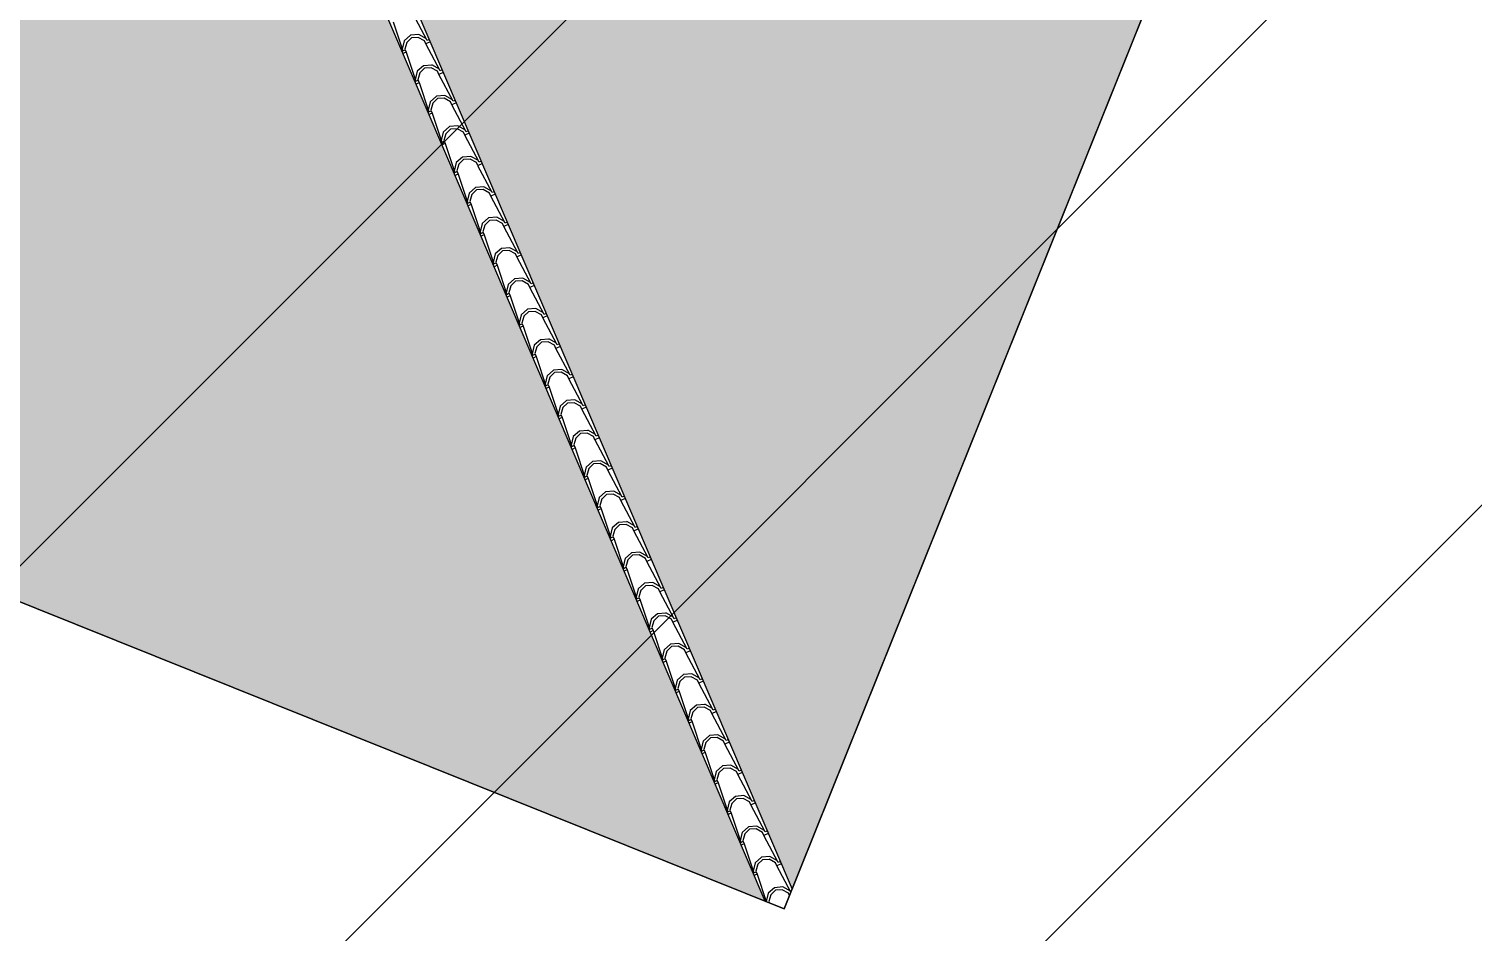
# Model space of a CAD drawing. Header units: millimetres. Extents: x 648844 to 649530, y 1246379 to 1246752.
# Drawn here: x 649134.36 to 649141.65, y 1246497.52 to 1246502.08 of the extents above; entities that cross this region are included whole.
import ezdxf

# ---------------------------------------------------------------- set-up
doc = ezdxf.new("R2010")
doc.units = ezdxf.units.MM
doc.header["$LTSCALE"] = 20
doc.header["$MEASUREMENT"] = 0
doc.layers.get('0').update_dxf_attribs({"linetype": 'CONTINUOUS'})
doc.layers.add('acera', color=8, linetype='CONTINUOUS')
doc.layers.add('TECHO', color=30, linetype='CONTINUOUS')

# ---------------------------------------------------------------- blocks, each defined once
blk = doc.blocks.new('TEJA45')
at = {"layer": 'TECHO'}
for p, q in [((-0.1916, 4.2385), (-0.0979, 4.35)), ((-0.1043, 4.3069), (-0.0984, 4.35)), ((-0.0852, 4.2692), (-0.1041, 4.307)), ((-0.0899, 4.3095), (-0.0852, 4.345)), ((-0.0756, 4.2788), (-0.0898, 4.3095)), ((-0.0857, 4.35), (-0.0828, 4.3472)), ((-0.0852, 4.3448), (-0.08, 4.35)), ((-0.3097, 4.1203), (-0.2105, 4.2385)), ((-0.2224, 4.1887), (-0.2165, 4.2324)), ((-0.2105, 4.2385), (-0.214, 4.242)), ((-0.2105, 4.2385), (-0.201, 4.229)), ((-0.201, 4.2479), (-0.2046, 4.2515)), ((-0.2034, 4.2267), (-0.1915, 4.2385)), ((-0.1915, 4.2385), (-0.201, 4.2479)), ((0, 4.2602), (-0.1159, 4.1629)), ((-0.0474, 4.2503), (-0.0852, 4.2692)), ((-0.0449, 4.2646), (-0.0756, 4.2788)), ((-0.0038, 4.2561), (-0.0475, 4.2502)), ((-0.0095, 4.2692), (-0.0449, 4.2645)), ((0, 4.2788), (-0.0096, 4.2692)), ((-0.2034, 4.151), (-0.2223, 4.1888)), ((-0.2081, 4.1914), (-0.2034, 4.2268)), ((-0.1938, 4.1606), (-0.2079, 4.1914)), ((-0.1631, 4.1464), (-0.1938, 4.1606)), ((-0.1159, 4.1629), (-0.1277, 4.151)), ((-0.0985, 4.1454), (-0.1159, 4.1629)), ((-0.4279, 4.0022), (-0.3287, 4.1203)), ((-0.3406, 4.0706), (-0.3347, 4.1143)), ((-0.3286, 4.1203), (-0.3322, 4.1239)), ((-0.3286, 4.1203), (-0.3192, 4.1109)), ((-0.3262, 4.0732), (-0.3215, 4.1087)), ((-0.3192, 4.1298), (-0.3227, 4.1333)), ((-0.3215, 4.1085), (-0.3097, 4.1203)), ((-0.3097, 4.1203), (-0.3192, 4.1298)), ((-0.1159, 4.144), (-0.2341, 4.0447)), ((-0.1656, 4.1321), (-0.2034, 4.151)), ((-0.1219, 4.1379), (-0.1656, 4.132)), ((-0.1276, 4.1511), (-0.1631, 4.1463)), ((-0.108, 4.136), (-0.1159, 4.144)), ((-0.4373, 4.0116), (-0.4409, 4.0152)), ((-0.4279, 4.0022), (-0.4373, 4.0116)), ((-0.2341, 4.0258), (-0.3522, 3.9265)), ((-0.3215, 4.0329), (-0.3404, 4.0707)), ((-0.3119, 4.0425), (-0.3261, 4.0732)), ((-0.2837, 4.014), (-0.3215, 4.0329)), ((-0.2812, 4.0283), (-0.3119, 4.0425)), ((-0.2401, 4.0198), (-0.2838, 4.0139)), ((-0.2458, 4.0329), (-0.2812, 4.0282)), ((-0.2341, 4.0447), (-0.2459, 4.0329)), ((-0.2167, 4.0273), (-0.2341, 4.0447)), ((-0.2261, 4.0178), (-0.2341, 4.0258)), ((-0.5461, 3.884), (-0.4468, 4.0022)), ((-0.4587, 3.9524), (-0.4528, 3.9961)), ((-0.4397, 3.9147), (-0.4586, 3.9525)), ((-0.4468, 4.0022), (-0.4503, 4.0057)), ((-0.4468, 4.0022), (-0.4373, 3.9927)), ((-0.4444, 3.9551), (-0.4397, 3.9905)), ((-0.4301, 3.9243), (-0.4443, 3.955)), ((-0.4397, 3.9903), (-0.4279, 4.0022)), ((-0.6642, 3.7659), (-0.565, 3.884)), ((-0.5769, 3.8342), (-0.571, 3.878)), ((-0.5649, 3.884), (-0.5685, 3.8876)), ((-0.5649, 3.884), (-0.5555, 3.8746)), ((-0.5626, 3.8369), (-0.5578, 3.8724)), ((-0.5555, 3.8935), (-0.559, 3.897)), ((-0.5578, 3.8722), (-0.546, 3.884)), ((-0.546, 3.884), (-0.5555, 3.8935)), ((-0.3522, 3.9076), (-0.4704, 3.8084)), ((-0.4019, 3.8958), (-0.4397, 3.9147)), ((-0.3994, 3.9101), (-0.4301, 3.9243)), ((-0.3582, 3.9016), (-0.402, 3.8957)), ((-0.364, 3.9147), (-0.3994, 3.91)), ((-0.3522, 3.9265), (-0.3641, 3.9147)), ((-0.3348, 3.9091), (-0.3522, 3.9265)), ((-0.3443, 3.8997), (-0.3522, 3.9076)), ((-0.5578, 3.7965), (-0.5767, 3.8344)), ((-0.5482, 3.8062), (-0.5624, 3.8369)), ((-0.52, 3.7777), (-0.5579, 3.7966)), ((-0.5175, 3.792), (-0.5483, 3.8062)), ((-0.4821, 3.7966), (-0.5176, 3.7919)), ((-0.4704, 3.8084), (-0.4822, 3.7966)), ((-0.453, 3.791), (-0.4704, 3.8084)), ((-0.7824, 3.6477), (-0.6831, 3.7659)), ((-0.6951, 3.7161), (-0.6891, 3.7598)), ((-0.6831, 3.7658), (-0.6867, 3.7694)), ((-0.6831, 3.7658), (-0.6736, 3.7564)), ((-0.6807, 3.7188), (-0.676, 3.7542)), ((-0.6664, 3.688), (-0.6806, 3.7187)), ((-0.6736, 3.7753), (-0.6772, 3.7789)), ((-0.676, 3.754), (-0.6642, 3.7658)), ((-0.6642, 3.7658), (-0.6736, 3.7753)), ((-0.4704, 3.7895), (-0.5885, 3.6902)), ((-0.4764, 3.7835), (-0.5201, 3.7776)), ((-0.4624, 3.7815), (-0.4704, 3.7895)), ((-0.9005, 3.5295), (-0.8013, 3.6477)), ((-0.8012, 3.6477), (-0.8048, 3.6513)), ((-0.8012, 3.6477), (-0.7918, 3.6382)), ((-0.7918, 3.6571), (-0.7954, 3.6607)), ((-0.7942, 3.6359), (-0.7823, 3.6477)), ((-0.7823, 3.6477), (-0.7918, 3.6571)), ((-0.5885, 3.6713), (-0.7067, 3.5721)), ((-0.676, 3.6784), (-0.6949, 3.7162)), ((-0.6382, 3.6595), (-0.676, 3.6784)), ((-0.6357, 3.6738), (-0.6664, 3.688)), ((-0.5945, 3.6653), (-0.6383, 3.6594)), ((-0.6003, 3.6784), (-0.6357, 3.6737)), ((-0.5886, 3.6902), (-0.6004, 3.6784)), ((-0.5711, 3.6728), (-0.5886, 3.6902)), ((-0.5806, 3.6633), (-0.5886, 3.6713)), ((-0.8132, 3.5979), (-0.8073, 3.6417)), ((-0.7942, 3.5602), (-0.8131, 3.598)), ((-0.7989, 3.6006), (-0.7941, 3.636)), ((-0.7845, 3.5699), (-0.7987, 3.6006)), ((-1.0187, 3.4114), (-0.9194, 3.5295)), ((-0.9314, 3.4798), (-0.9255, 3.5235)), ((-0.9194, 3.5295), (-0.923, 3.5331)), ((-0.9194, 3.5295), (-0.9099, 3.5201)), ((-0.917, 3.4824), (-0.9123, 3.5179)), ((-0.9099, 3.539), (-0.9135, 3.5426)), ((-0.9123, 3.5177), (-0.9005, 3.5295)), ((-0.9005, 3.5295), (-0.9099, 3.539)), ((-0.7067, 3.5532), (-0.8249, 3.4539)), ((-0.7564, 3.5414), (-0.7942, 3.5603)), ((-0.7538, 3.5557), (-0.7846, 3.5698)), ((-0.7127, 3.5471), (-0.7564, 3.5412)), ((-0.7184, 3.5603), (-0.7539, 3.5555)), ((-0.7067, 3.5721), (-0.7185, 3.5603)), ((-0.6893, 3.5546), (-0.7067, 3.5721)), ((-0.6987, 3.5452), (-0.7067, 3.5532)), ((-0.8249, 3.435), (-0.943, 3.3358)), ((-0.9123, 3.4421), (-0.9312, 3.4799)), ((-0.9027, 3.4517), (-0.9169, 3.4824)), ((-0.8745, 3.4232), (-0.9123, 3.4421)), ((-0.872, 3.4375), (-0.9027, 3.4517)), ((-0.8309, 3.429), (-0.8746, 3.4231)), ((-0.8366, 3.4421), (-0.872, 3.4374)), ((-0.8249, 3.4539), (-0.8367, 3.4421)), ((-0.8074, 3.4365), (-0.8249, 3.4539)), ((-0.8169, 3.427), (-0.8249, 3.435)), ((-1.1369, 3.2932), (-1.0376, 3.4114)), ((-1.0495, 3.3616), (-1.0436, 3.4053)), ((-1.0305, 3.3239), (-1.0494, 3.3617)), ((-1.0376, 3.4114), (-1.0411, 3.4149)), ((-1.0376, 3.4114), (-1.0281, 3.4019)), ((-1.0352, 3.3643), (-1.0305, 3.3997)), ((-1.0209, 3.3335), (-1.035, 3.3643)), ((-1.0281, 3.4208), (-1.0317, 3.4244)), ((-1.0305, 3.3996), (-1.0187, 3.4114)), ((-1.0187, 3.4114), (-1.0281, 3.4208)), ((-1.255, 3.1751), (-1.1558, 3.2932)), ((-1.1677, 3.2435), (-1.1618, 3.2872)), ((-1.1557, 3.2932), (-1.1593, 3.2968)), ((-1.1557, 3.2932), (-1.1463, 3.2838)), ((-1.1533, 3.2461), (-1.1486, 3.2816)), ((-1.1463, 3.3027), (-1.1498, 3.3062)), ((-1.1486, 3.2814), (-1.1368, 3.2932)), ((-1.1368, 3.2932), (-1.1463, 3.3027)), ((-0.943, 3.3168), (-1.0612, 3.2176)), ((-0.9927, 3.305), (-1.0305, 3.3239)), ((-0.9902, 3.3193), (-1.0209, 3.3335)), ((-0.949, 3.3108), (-0.9927, 3.3049)), ((-0.9547, 3.324), (-0.9902, 3.3192)), ((-0.943, 3.3358), (-0.9548, 3.3239)), ((-0.9256, 3.3183), (-0.943, 3.3358)), ((-0.9351, 3.3089), (-0.943, 3.3168)), ((-1.1486, 3.2058), (-1.1675, 3.2436)), ((-1.139, 3.2154), (-1.1532, 3.2461)), ((-1.1083, 3.2012), (-1.139, 3.2154)), ((-1.0612, 3.2176), (-1.073, 3.2058)), ((-1.0438, 3.2002), (-1.0612, 3.2176)), ((-1.3732, 3.0569), (-1.2739, 3.1751)), ((-1.2858, 3.1253), (-1.2799, 3.169)), ((-1.2739, 3.1751), (-1.2774, 3.1786)), ((-1.2739, 3.1751), (-1.2644, 3.1656)), ((-1.2715, 3.128), (-1.2668, 3.1634)), ((-1.2644, 3.1845), (-1.268, 3.1881)), ((-1.2668, 3.1632), (-1.255, 3.1751)), ((-1.255, 3.1751), (-1.2644, 3.1845)), ((-1.0612, 3.1987), (-1.1793, 3.0994)), ((-1.1108, 3.1869), (-1.1486, 3.2058)), ((-1.0672, 3.1927), (-1.1109, 3.1868)), ((-1.0729, 3.2058), (-1.1083, 3.2011)), ((-1.0532, 3.1907), (-1.0612, 3.1987)), ((-1.3826, 3.0664), (-1.3861, 3.0699)), ((-1.3731, 3.0569), (-1.3826, 3.0664)), ((-1.1793, 3.0805), (-1.2975, 2.9813)), ((-1.2668, 3.0876), (-1.2857, 3.1254)), ((-1.2572, 3.0972), (-1.2713, 3.128)), ((-1.229, 3.0687), (-1.2668, 3.0876)), ((-1.2265, 3.083), (-1.2572, 3.0972)), ((-1.1853, 3.0745), (-1.2291, 3.0686)), ((-1.191, 3.0876), (-1.2265, 3.0829)), ((-1.1793, 3.0994), (-1.1912, 3.0876)), ((-1.1619, 3.082), (-1.1793, 3.0994)), ((-1.1714, 3.0726), (-1.1793, 3.0805)), ((-1.4913, 2.9388), (-1.3921, 3.0569)), ((-1.404, 3.0071), (-1.3981, 3.0509)), ((-1.3849, 2.9694), (-1.4038, 3.0072)), ((-1.392, 3.0569), (-1.3956, 3.0605)), ((-1.392, 3.0569), (-1.3826, 3.0474)), ((-1.3897, 3.0098), (-1.3849, 3.0453)), ((-1.3753, 2.9791), (-1.3895, 3.0098)), ((-1.3849, 3.0451), (-1.3731, 3.0569)), ((-1.6095, 2.8206), (-1.5102, 2.9388)), ((-1.5222, 2.889), (-1.5163, 2.9327)), ((-1.5102, 2.9387), (-1.5138, 2.9423)), ((-1.5102, 2.9387), (-1.5007, 2.9293)), ((-1.5078, 2.8917), (-1.5031, 2.9271)), ((-1.5007, 2.9482), (-1.5043, 2.9518)), ((-1.5031, 2.9269), (-1.4913, 2.9387)), ((-1.4913, 2.9387), (-1.5007, 2.9482)), ((-1.2975, 2.9624), (-1.4157, 2.8631)), ((-1.3472, 2.9506), (-1.385, 2.9695)), ((-1.3446, 2.9649), (-1.3754, 2.9791)), ((-1.3035, 2.9564), (-1.3472, 2.9504)), ((-1.3092, 2.9695), (-1.3447, 2.9648)), ((-1.2975, 2.9813), (-1.3093, 2.9695)), ((-1.2801, 2.9639), (-1.2975, 2.9813)), ((-1.2895, 2.9544), (-1.2975, 2.9624)), ((-1.4157, 2.8442), (-1.5338, 2.745)), ((-1.5031, 2.8513), (-1.522, 2.8891)), ((-1.4935, 2.8609), (-1.5077, 2.8916)), ((-1.4653, 2.8324), (-1.5031, 2.8513)), ((-1.4628, 2.8467), (-1.4935, 2.8609)), ((-1.4274, 2.8513), (-1.4628, 2.8466)), ((-1.4157, 2.8631), (-1.4275, 2.8513)), ((-1.3982, 2.8457), (-1.4157, 2.8631)), ((-1.4077, 2.8362), (-1.4157, 2.8442)), ((-1.7276, 2.7024), (-1.6284, 2.8206)), ((-1.6403, 2.7708), (-1.6344, 2.8145)), ((-1.6213, 2.7331), (-1.6402, 2.7709)), ((-1.6283, 2.8206), (-1.6319, 2.8242)), ((-1.6283, 2.8206), (-1.6189, 2.8111)), ((-1.626, 2.7735), (-1.6212, 2.8089)), ((-1.6116, 2.7428), (-1.6258, 2.7735)), ((-1.6189, 2.83), (-1.6225, 2.8336)), ((-1.6213, 2.8088), (-1.6094, 2.8206)), ((-1.6094, 2.8206), (-1.6189, 2.83)), ((-1.4217, 2.8382), (-1.4654, 2.8323)), ((-1.8458, 2.5843), (-1.7465, 2.7024)), ((-1.7465, 2.7024), (-1.7501, 2.706)), ((-1.7465, 2.7024), (-1.737, 2.693)), ((-1.737, 2.7119), (-1.7406, 2.7154)), ((-1.7394, 2.6906), (-1.7276, 2.7024)), ((-1.7276, 2.7024), (-1.737, 2.7119)), ((-1.5338, 2.7261), (-1.652, 2.6268)), ((-1.5835, 2.7142), (-1.6213, 2.7332)), ((-1.5809, 2.7286), (-1.6117, 2.7427)), ((-1.5398, 2.72), (-1.5835, 2.7141)), ((-1.5455, 2.7332), (-1.581, 2.7284)), ((-1.5338, 2.745), (-1.5456, 2.7332)), ((-1.5164, 2.7275), (-1.5338, 2.745)), ((-1.5258, 2.7181), (-1.5338, 2.7261)), ((-1.7585, 2.6527), (-1.7526, 2.6964)), ((-1.7394, 2.615), (-1.7583, 2.6528)), ((-1.7441, 2.6553), (-1.7394, 2.6908)), ((-1.7298, 2.6246), (-1.744, 2.6553)), ((-1.652, 2.6268), (-1.6638, 2.615)), ((-1.6346, 2.6094), (-1.652, 2.6268)), ((-1.964, 2.4661), (-1.8647, 2.5843)), ((-1.8766, 2.5345), (-1.8707, 2.5782)), ((-1.8647, 2.5843), (-1.8682, 2.5878)), ((-1.8647, 2.5843), (-1.8552, 2.5748)), ((-1.8623, 2.5372), (-1.8576, 2.5726)), ((-1.8552, 2.5937), (-1.8588, 2.5973)), ((-1.8576, 2.5725), (-1.8458, 2.5843)), ((-1.8458, 2.5843), (-1.8552, 2.5937)), ((-1.652, 2.6079), (-1.7701, 2.5086)), ((-1.7016, 2.5961), (-1.7394, 2.615)), ((-1.6991, 2.6104), (-1.7298, 2.6246)), ((-1.658, 2.6019), (-1.7017, 2.596)), ((-1.6637, 2.615), (-1.6991, 2.6103)), ((-1.644, 2.5999), (-1.652, 2.6079)), ((-1.9734, 2.4756), (-1.9769, 2.4791)), ((-1.7701, 2.4897), (-1.8883, 2.3905)), ((-1.8576, 2.4968), (-1.8765, 2.5346)), ((-1.8479, 2.5064), (-1.8621, 2.5372)), ((-1.8198, 2.4779), (-1.8576, 2.4968)), ((-1.8173, 2.4923), (-1.848, 2.5064)), ((-1.7761, 2.4837), (-1.8199, 2.4778)), ((-1.7818, 2.4969), (-1.8173, 2.4921)), ((-1.7701, 2.5087), (-1.7819, 2.4968)), ((-1.7527, 2.4912), (-1.7701, 2.5087)), ((-1.7622, 2.4818), (-1.7701, 2.4897)), ((-2.0821, 2.348), (-1.9829, 2.4661)), ((-1.9948, 2.4163), (-1.9889, 2.4601)), ((-1.9757, 2.3786), (-1.9946, 2.4165)), ((-1.9828, 2.4661), (-1.9864, 2.4697)), ((-1.9828, 2.4661), (-1.9734, 2.4567)), ((-1.9804, 2.419), (-1.9757, 2.4545)), ((-1.9661, 2.3883), (-1.9803, 2.419)), ((-1.9757, 2.4543), (-1.9639, 2.4661)), ((-1.9639, 2.4661), (-1.9734, 2.4756)), ((-2.2003, 2.2298), (-2.101, 2.348)), ((-2.113, 2.2982), (-2.1071, 2.3419)), ((-2.101, 2.348), (-2.1045, 2.3515)), ((-2.101, 2.348), (-2.0915, 2.3385)), ((-2.0986, 2.3009), (-2.0939, 2.3363)), ((-2.0915, 2.3574), (-2.0951, 2.361)), ((-2.0939, 2.3361), (-2.0821, 2.348)), ((-2.0821, 2.348), (-2.0915, 2.3574)), ((-1.8883, 2.3716), (-2.0064, 2.2723)), ((-1.9379, 2.3598), (-1.9758, 2.3787)), ((-1.9354, 2.3741), (-1.9661, 2.3883)), ((-1.8943, 2.3656), (-1.938, 2.3597)), ((-1.9, 2.3787), (-1.9354, 2.374)), ((-1.8883, 2.3905), (-1.9001, 2.3787)), ((-1.8709, 2.3731), (-1.8883, 2.3905)), ((-1.8803, 2.3636), (-1.8883, 2.3716)), ((-2.0939, 2.2605), (-2.1128, 2.2983)), ((-2.0843, 2.2701), (-2.0984, 2.3009)), ((-2.0561, 2.2416), (-2.0939, 2.2605)), ((-2.0536, 2.2559), (-2.0843, 2.2701)), ((-2.0181, 2.2605), (-2.0536, 2.2558)), ((-2.0064, 2.2723), (-2.0183, 2.2605)), ((-1.989, 2.2549), (-2.0064, 2.2723)), ((-2.3184, 2.1117), (-2.2192, 2.2298)), ((-2.2311, 2.18), (-2.2252, 2.2238)), ((-2.2191, 2.2298), (-2.2227, 2.2334)), ((-2.2191, 2.2298), (-2.2097, 2.2203)), ((-2.2168, 2.1827), (-2.212, 2.2182)), ((-2.2097, 2.2393), (-2.2132, 2.2428)), ((-2.212, 2.218), (-2.2002, 2.2298)), ((-2.2002, 2.2298), (-2.2097, 2.2393)), ((-2.0064, 2.2534), (-2.1246, 2.1542)), ((-2.0124, 2.2474), (-2.0562, 2.2415)), ((-1.9985, 2.2455), (-2.0064, 2.2534)), ((-2.3373, 2.1116), (-2.3409, 2.1152)), ((-2.3278, 2.1211), (-2.3314, 2.1247)), ((-2.3184, 2.1116), (-2.3278, 2.1211)), ((-2.1246, 2.1353), (-2.2428, 2.036)), ((-2.212, 2.1423), (-2.2309, 2.1801)), ((-2.2024, 2.152), (-2.2166, 2.1827)), ((-2.1743, 2.1235), (-2.2121, 2.1424)), ((-2.1717, 2.1378), (-2.2024, 2.152)), ((-2.1306, 2.1292), (-2.1743, 2.1233)), ((-2.1363, 2.1424), (-2.1717, 2.1377)), ((-2.1246, 2.1542), (-2.1364, 2.1424)), ((-2.1072, 2.1368), (-2.1246, 2.1542)), ((-2.1166, 2.1273), (-2.1246, 2.1353)), ((-2.4366, 1.9935), (-2.3373, 2.1117)), ((-2.3493, 2.0619), (-2.3434, 2.1056)), ((-2.3302, 2.0242), (-2.3491, 2.062)), ((-2.3373, 2.1116), (-2.3278, 2.1022)), ((-2.3349, 2.0646), (-2.3302, 2.1)), ((-2.3206, 2.0338), (-2.3348, 2.0645)), ((-2.3302, 2.0998), (-2.3184, 2.1116)), ((-2.5547, 1.8753), (-2.4555, 1.9935)), ((-2.4674, 1.9437), (-2.4615, 1.9874)), ((-2.4554, 1.9935), (-2.459, 1.9971)), ((-2.4554, 1.9935), (-2.446, 1.984)), ((-2.4531, 1.9464), (-2.4483, 1.9819)), ((-2.446, 2.0029), (-2.4496, 2.0065)), ((-2.4484, 1.9817), (-2.4365, 1.9935)), ((-2.4365, 1.9935), (-2.446, 2.0029)), ((-2.2428, 2.0171), (-2.3609, 1.9179)), ((-2.2924, 2.0053), (-2.3302, 2.0242)), ((-2.2899, 2.0196), (-2.3206, 2.0338)), ((-2.2488, 2.0111), (-2.2925, 2.0052)), ((-2.2545, 2.0242), (-2.2899, 2.0195)), ((-2.2428, 2.036), (-2.2546, 2.0242)), ((-2.2253, 2.0186), (-2.2428, 2.036)), ((-2.2348, 2.0091), (-2.2428, 2.0171)), ((-2.3609, 1.899), (-2.4791, 1.7997)), ((-2.4484, 1.906), (-2.4673, 1.9438)), ((-2.4387, 1.9157), (-2.4529, 1.9464)), ((-2.4106, 1.8871), (-2.4484, 1.9061)), ((-2.408, 1.9015), (-2.4388, 1.9157)), ((-2.3726, 1.9061), (-2.4081, 1.9013)), ((-2.3609, 1.9179), (-2.3727, 1.906)), ((-2.3435, 1.9004), (-2.3609, 1.9179)), ((-2.3529, 1.891), (-2.3609, 1.899)), ((-2.6729, 1.7572), (-2.5737, 1.8753)), ((-2.5856, 1.8256), (-2.5797, 1.8693)), ((-2.5665, 1.7879), (-2.5854, 1.8257)), ((-2.5736, 1.8753), (-2.5772, 1.8789)), ((-2.5736, 1.8753), (-2.5642, 1.8659)), ((-2.5712, 1.8282), (-2.5665, 1.8637)), ((-2.5569, 1.7975), (-2.5711, 1.8282)), ((-2.5642, 1.8848), (-2.5677, 1.8883)), ((-2.5665, 1.8635), (-2.5547, 1.8753)), ((-2.5547, 1.8753), (-2.5642, 1.8848)), ((-2.3669, 1.8929), (-2.4106, 1.887)), ((-2.7911, 1.639), (-2.6918, 1.7572)), ((-2.7038, 1.7074), (-2.6978, 1.7511)), ((-2.6918, 1.7572), (-2.6953, 1.7607)), ((-2.6918, 1.7572), (-2.6823, 1.7477)), ((-2.6823, 1.7666), (-2.6859, 1.7702)), ((-2.6847, 1.7454), (-2.6729, 1.7572)), ((-2.6729, 1.7572), (-2.6823, 1.7666)), ((-2.4791, 1.7808), (-2.5972, 1.6815)), ((-2.5287, 1.769), (-2.5665, 1.7879)), ((-2.5262, 1.7833), (-2.5569, 1.7975)), ((-2.4851, 1.7748), (-2.5288, 1.7689)), ((-2.4908, 1.7879), (-2.5262, 1.7832)), ((-2.4791, 1.7997), (-2.4909, 1.7879)), ((-2.4617, 1.7823), (-2.4791, 1.7997)), ((-2.4711, 1.7728), (-2.4791, 1.7808)), ((-2.6847, 1.6697), (-2.7036, 1.7075)), ((-2.6894, 1.7101), (-2.6847, 1.7455)), ((-2.675, 1.6794), (-2.6892, 1.7101)), ((-2.6444, 1.6652), (-2.6751, 1.6793)), ((-2.5972, 1.6815), (-2.6091, 1.6697)), ((-2.5798, 1.6641), (-2.5972, 1.6815)), ((-2.9092, 1.5209), (-2.81, 1.639)), ((-2.8219, 1.5892), (-2.816, 1.633)), ((-2.8099, 1.639), (-2.8135, 1.6426)), ((-2.8099, 1.639), (-2.8005, 1.6296)), ((-2.8075, 1.5919), (-2.8028, 1.6274)), ((-2.8005, 1.6485), (-2.804, 1.652)), ((-2.8028, 1.6272), (-2.791, 1.639)), ((-2.791, 1.639), (-2.8005, 1.6485)), ((-2.5972, 1.6626), (-2.7154, 1.5634)), ((-2.6469, 1.6508), (-2.6847, 1.6697)), ((-2.6032, 1.6566), (-2.647, 1.6507)), ((-2.6089, 1.6697), (-2.6444, 1.665)), ((-2.5893, 1.6547), (-2.5972, 1.6626)), ((-2.9186, 1.5303), (-2.9222, 1.5339)), ((-2.7154, 1.5445), (-2.8335, 1.4452)), ((-2.8028, 1.5515), (-2.8217, 1.5894)), ((-2.7932, 1.5612), (-2.8074, 1.5919)), ((-2.765, 1.5327), (-2.8029, 1.5516)), ((-2.7625, 1.547), (-2.7932, 1.5612)), ((-2.7214, 1.5385), (-2.7651, 1.5325)), ((-2.7271, 1.5516), (-2.7625, 1.5469)), ((-2.7154, 1.5634), (-2.7272, 1.5516)), ((-2.698, 1.546), (-2.7154, 1.5634)), ((-2.7074, 1.5365), (-2.7154, 1.5445)), ((-3.0274, 1.4027), (-2.9281, 1.5209)), ((-2.9401, 1.4711), (-2.9342, 1.5148)), ((-2.921, 1.4334), (-2.9399, 1.4712)), ((-2.9281, 1.5209), (-2.9316, 1.5244)), ((-2.9281, 1.5209), (-2.9186, 1.5114)), ((-2.9257, 1.4738), (-2.921, 1.5092)), ((-2.9114, 1.443), (-2.9255, 1.4738)), ((-2.921, 1.509), (-2.9092, 1.5209)), ((-2.9092, 1.5209), (-2.9186, 1.5303)), ((-3.1455, 1.2845), (-3.0463, 1.4027)), ((-3.0582, 1.3529), (-3.0523, 1.3966)), ((-3.0462, 1.4027), (-3.0498, 1.4063)), ((-3.0462, 1.4027), (-3.0368, 1.3932)), ((-3.0439, 1.3556), (-3.0391, 1.3911)), ((-3.0368, 1.4121), (-3.0403, 1.4157)), ((-3.0391, 1.3909), (-3.0273, 1.4027)), ((-3.0273, 1.4027), (-3.0368, 1.4121)), ((-2.8335, 1.4263), (-2.9517, 1.3271)), ((-2.8832, 1.4145), (-2.921, 1.4334)), ((-2.8807, 1.4288), (-2.9114, 1.443)), ((-2.8396, 1.4203), (-2.8833, 1.4144)), ((-2.8452, 1.4334), (-2.8807, 1.4287)), ((-2.8336, 1.4452), (-2.8454, 1.4334)), ((-2.8161, 1.4278), (-2.8336, 1.4452)), ((-2.8256, 1.4184), (-2.8336, 1.4263)), ((-3.0391, 1.3152), (-3.0581, 1.353)), ((-3.0295, 1.3249), (-3.0437, 1.3556)), ((-3.0014, 1.2964), (-3.0392, 1.3153)), ((-2.9988, 1.3107), (-3.0295, 1.3249)), ((-2.9634, 1.3153), (-2.9988, 1.3105)), ((-2.9517, 1.3271), (-2.9635, 1.3153)), ((-2.9343, 1.3097), (-2.9517, 1.3271)), ((-3.2637, 1.1664), (-3.1644, 1.2845)), ((-3.1764, 1.2348), (-3.1705, 1.2785)), ((-3.1644, 1.2845), (-3.168, 1.2881)), ((-3.1644, 1.2845), (-3.1549, 1.2751)), ((-3.162, 1.2375), (-3.1573, 1.2729)), ((-3.1549, 1.294), (-3.1585, 1.2976)), ((-3.1573, 1.2727), (-3.1455, 1.2845)), ((-3.1455, 1.2845), (-3.1549, 1.294)), ((-2.9517, 1.3082), (-3.0699, 1.2089)), ((-2.9577, 1.3021), (-3.0014, 1.2962)), ((-2.9437, 1.3002), (-2.9517, 1.3082)), ((-3.2826, 1.1664), (-3.2861, 1.1699)), ((-3.2731, 1.1758), (-3.2767, 1.1794)), ((-3.2636, 1.1664), (-3.2731, 1.1758)), ((-3.0699, 1.19), (-3.188, 1.0908)), ((-3.1573, 1.1971), (-3.1762, 1.2349)), ((-3.1477, 1.2067), (-3.1618, 1.2374)), ((-3.1195, 1.1782), (-3.1573, 1.1971)), ((-3.117, 1.1925), (-3.1477, 1.2067)), ((-3.0759, 1.184), (-3.1196, 1.1781)), ((-3.0816, 1.1971), (-3.117, 1.1924)), ((-3.0699, 1.2089), (-3.0817, 1.1971)), ((-3.0524, 1.1915), (-3.0699, 1.2089)), ((-3.0619, 1.182), (-3.0699, 1.19)), ((-3.3818, 1.0482), (-3.2826, 1.1664)), ((-3.2945, 1.1166), (-3.2886, 1.1603)), ((-3.2755, 1.0789), (-3.2944, 1.1167)), ((-3.2826, 1.1664), (-3.2731, 1.1569)), ((-3.2802, 1.1193), (-3.2754, 1.1548)), ((-3.2658, 1.0886), (-3.28, 1.1193)), ((-3.2755, 1.1546), (-3.2636, 1.1664)), ((-3.5, 0.9301), (-3.4008, 1.0482)), ((-3.4127, 0.9984), (-3.4068, 1.0422)), ((-3.4007, 1.0482), (-3.4043, 1.0518)), ((-3.4007, 1.0482), (-3.3913, 1.0388)), ((-3.3983, 1.0012), (-3.3936, 1.0366)), ((-3.3913, 1.0577), (-3.3948, 1.0612)), ((-3.3936, 1.0364), (-3.3818, 1.0482)), ((-3.3818, 1.0482), (-3.3913, 1.0577)), ((-3.188, 1.0718), (-3.3062, 0.9726)), ((-3.2377, 1.06), (-3.2755, 1.0789)), ((-3.2351, 1.0744), (-3.2659, 1.0886)), ((-3.194, 1.0658), (-3.2378, 1.0599)), ((-3.1997, 1.079), (-3.2352, 1.0742)), ((-3.188, 1.0908), (-3.1998, 1.0789)), ((-3.1706, 1.0733), (-3.188, 1.0908)), ((-3.1801, 1.0639), (-3.188, 1.0719)), ((-3.3062, 0.9537), (-3.4243, 0.8544)), ((-3.3936, 0.9608), (-3.4125, 0.9986)), ((-3.384, 0.9704), (-3.3982, 1.0011)), ((-3.3558, 0.9419), (-3.3936, 0.9608)), ((-3.3533, 0.9562), (-3.384, 0.9704)), ((-3.3179, 0.9608), (-3.3533, 0.9561)), ((-3.3062, 0.9726), (-3.318, 0.9608)), ((-3.2888, 0.9552), (-3.3062, 0.9726)), ((-3.2982, 0.9457), (-3.3062, 0.9537)), ((-3.3122, 0.9477), (-3.3559, 0.9418))]:
    blk.add_line(p, q, dxfattribs=at)

msp = doc.modelspace()

# ---------------------------------------------------------------- hatches: boundary and pattern name
h = msp.add_hatch()
h.set_pattern_fill('ANSI31', color=2, scale=20, style=0)
h.set_pattern_definition([(45, (-526.4316, -3378.368), (-1.767766953, 1.767766953), [])])
edge = h.paths.add_edge_path()
edge.add_line((649057.852, 1246574.7319), (649143.484, 1246525.3958))
edge.add_line((649021.465, 1246521.5209), (649057.852, 1246574.7319))
edge.add_line((649021.465, 1246521.5209), (649126.013, 1246470.8281))
edge.add_line((649143.484, 1246525.3958), (649148.0277, 1246486.9042))
h.paths.add_polyline_path([(649085.833, 1246502.1033), (649115.3071, 1246502.1033), (649115.3071, 1246507.5291), (649085.833, 1246507.5291)], flags=24)
at = {"layer": 'acera'}
h = msp.add_hatch(dxfattribs=at)
h.set_pattern_fill('PETRA11', color=254, scale=7, style=0, pattern_type=2)
h.set_pattern_definition([(0, (2687.656, -252.1344), (7, 7), [2.1, -2.45, 0.35, -2.1]), (0, (2690.456, -250.7344), (7, 7), [0.35, -1.75, 1.4, -3.5]), (0, (2691.506, -250.3844), (7, 7), [0.35, -6.65]), (0, (2688.356, -250.0344), (7, 7), [1.4, -5.6]), (0, (2687.656, -249.3344), (7, 7), [0.7, -6.3]), (0, (2692.556, -248.6344), (7, 7), [0.7, -0.35, 0.35, -5.6]), (0, (2689.756, -248.2844), (7, 7), [1.05, -5.95]), (0, (2688.006, -247.5844), (7, 7), [0.7, -6.3]), (0, (2690.806, -246.8844), (7, 7), [0.35, -2.1, 1.05, -3.5]), (0, (2689.406, -246.5344), (7, 7), [0.7, -6.3]), (0, (2691.856, -246.1844), (7, 7), [0.7, -6.3]), (0, (2690.456, -245.8344), (7, 7), [0.7, -6.3]), (0, (2693.256, -245.4844), (7, 7), [0.7, -6.3]), (90, (2687.306, -252.1344), (-7, 7), [1.4, -0.35, 0.7, -2.8, 1.4, -0.35]), (90, (2687.656, -247.5844), (-7, 7), [0.35, -6.65]), (90, (2688.706, -249.6844), (-7, 7), [0.7, -1.4, 0.35, -4.55]), (90, (2689.056, -248.6344), (-7, 7), [0.7, -1.4, 1.05, -3.85]), (90, (2690.106, -250.3844), (-7, 7), [0.35, -3.5, 0.7, -0.35, 0.7, -1.4]), (90, (2690.456, -251.0844), (-7, 7), [0.35, -6.65]), (90, (2691.156, -248.9844), (-7, 7), [0.35, -0.35, 1.05, -5.25]), (90, (2691.506, -250.0344), (-7, 7), [0.7, -2.8, 0.35, -0.35, 0.35, -2.45]), (90, (2692.206, -251.7844), (-7, 7), [1.05, -5.95]), (90, (2692.906, -246.5344), (-7, 7), [0.35, -0.35, 0.35, -5.95]), (90, (2693.256, -248.2844), (-7, 7), [1.05, -5.95]), (90, (2694.131, -248.8094), (-7, 7), [0.35, -6.65]), (45, (2689.756, -252.1344), (8e-16, 7), [0.49497, -9.404524937]), (45, (2689.056, -245.4844), (8e-16, 7), [0.49497, -1.48491, 1.48491, -6.434704937]), (45, (2689.756, -246.5344), (8e-16, 7), [0.98994, -2.4748738, 0.49497, -5.939711137]), (45, (2691.156, -246.8844), (8e-16, 7), [0.98994, -3.464825, 0.49497, -4.949759937]), (45, (2688.356, -250.0344), (8e-16, 7), [0.49497, -9.404524937]), (45, (2690.106, -250.0344), (8e-16, 7), [1.484924, -8.414570937]), (45, (2691.506, -249.3344), (8e-16, 7), [0.49497, -2.969848, 0.49497, -5.939706937]), (45, (2692.556, -248.6344), (8e-16, 7), [0.98994, -8.909554937]), (45, (2693.956, -248.6344), (8e-16, 7), [0.98994, -8.909554937]), (45, (2693.956, -250.7344), (8e-16, 7), [0.49497, -9.404524937]), (45, (2693.256, -247.2344), (8e-16, 7), [0.49497, -9.404524937]), (45, (2692.556, -246.1844), (8e-16, 7), [0.49497, -9.404524937]), (45, (2693.956, -245.4844), (8e-16, 7), [0.49497, -9.404524937]), (45, (2687.306, -245.4844), (8e-16, 7), [0.49497, -9.404524937]), (45, (2690.806, -248.2844), (8e-16, 7), [0.49497, -9.404524937]), (45, (2691.506, -245.4844), (8e-16, 7), [0.49497, -3.464825, 0.49497, -5.444729937]), (45, (2688.356, -249.3344), (8e-16, 7), [0.98994, -8.909554937]), (45, (2688.356, -247.5844), (8e-16, 7), [1.48491, -8.414584937]), (135, (2687.656, -249.3344), (-7, 8e-16), [0.74249, -9.157004937]), (135, (2691.506, -249.6844), (-7, 8e-16), [0.49497, -9.404524937]), (135, (2693.606, -248.6344), (-7, 8e-16), [0.49497, -9.404524937]), (135, (2691.156, -247.2344), (-7, 8e-16), [0.49497, -9.404524937]), (135, (2691.506, -246.1844), (-7, 8e-16), [0.49497, -9.404524937]), (135, (2690.456, -245.8344), (-7, 8e-16), [0.49497, -9.404524937]), (135, (2691.856, -246.1844), (-7, 8e-16), [0.49497, -9.404524937]), (135, (2687.656, -250.3844), (-7, 8e-16), [0.49497, -9.404524937]), (135, (2689.056, -247.9344), (-7, 8e-16), [0.49497, -9.404524937]), (135, (2689.056, -250.0344), (-7, 8e-16), [0.98994, -8.909554937]), (135, (2690.456, -250.7344), (-7, 8e-16), [0.98994, -8.909554937]), (135, (2693.256, -246.8844), (-7, 8e-16), [0.98994, -8.909554937]), (135, (2691.156, -248.6344), (-7, 8e-16), [0.49497, -9.404524937]), (135, (2692.206, -250.7344), (-7, 8e-16), [0.98994, -5.939696, 0.49497, -2.474888937]), (135, (2688.006, -247.5844), (-7, 8e-16), [0.98994, -1.9798989, 0.98994, -5.939716037]), (135, (2687.306, -251.4344), (-7, 8e-16), [0.9898, -2.4752, 0.9898, -2.4752, 0.4949, -2.474594937]), (26.56505118, (2689.7562, -250.0344), (7, 4e-10), [1.5652, -0.7826, 0.7826, -12.522075839]), (26.56505118, (2690.8062, -245.8344), (7, 4e-10), [1.5652, -14.08727584]), (26.56505118, (2690.8062, -250.7344), (7, 4e-10), [0.7826, -14.86987584]), (26.56505118, (2687.6562, -250.3844), (7, 4e-10), [0.7826, -14.86987584]), (26.56505118, (2689.0562, -248.6344), (7, 4e-10), [0.7826, -14.86987584]), (26.56505118, (2687.6562, -247.9344), (7, 4e-10), [0.7826, -14.86987584]), (63.43494882, (2688.7062, -247.2344), (4e-10, 7), [0.7826, -14.86987584]), (63.43494882, (2691.1562, -247.2344), (4e-10, 7), [0.7826, -14.86987584]), (63.43494882, (2691.8562, -252.1344), (4e-10, 7), [0.7826, -14.86987584]), (63.43494882, (2687.3062, -248.2844), (4e-10, 7), [0.7826, -14.86987584]), (63.43494882, (2690.1062, -251.7844), (4e-10, 7), [0.7826, -5.4782, 0.7826, -8.609075839]), (116.56505118, (2689.0562, -245.8344), (-4e-10, 7), [0.7826, -14.86987584]), (116.56505118, (2693.2562, -247.2344), (-4e-10, 7), [0.7826, -14.86987584]), (116.56505118, (2690.1062, -245.8344), (-4e-10, 7), [0.7826, -14.86987584]), (116.56505118, (2687.3062, -249.6844), (-4e-10, 7), [0.7826, -14.86987584]), (153.43494882, (2692.5562, -250.7344), (-7, 4e-10), [0.7826, -14.86987584]), (153.43494882, (2693.9562, -248.9844), (-7, 4e-10), [0.7826, -14.86987584]), (153.43494882, (2689.7562, -248.2844), (-7, 4e-10), [0.7826, -14.86987584]), (153.43494882, (2690.8062, -246.8844), (-7, 4e-10), [0.7826, -14.86987584]), (153.43494882, (2693.2562, -245.4844), (-7, 4e-10), [0.7826, -14.86987584]), (153.43494882, (2688.3562, -252.1344), (-7, 4e-10), [1.1739, -14.47857584])])
h.paths.add_polyline_path([(649133.3957, 1246499.5537), (649131.2047, 1246500.4332, 0.181337), (649128.9597, 1246493.6091), (649129.2764, 1246491.5112, -0.00027), (649129.2656, 1246491.5108, 0.137391), (649132.0152, 1246486.727), (649139.1054, 1246480.3887), (649140.984, 1246481.7605), (649133.9572, 1246488.1035, -0.418505)])
at = {"layer": 'TECHO'}
h = msp.add_hatch(dxfattribs=at)
h.set_pattern_fill('SPANTILE', color=254, scale=0.205, angle=397.31105, style=0, pattern_type=2)
h.set_pattern_definition([(343.097141, (649192.837942, 1246500.72135), (-2.3592873, 0.7262153716), [0.18931176, -4.5434808]), (248.12744, (649193.01908, 1246500.6663), (0.11387164, -0.2666144), [0.0164, -0.1886]), (68.12744, (649192.95792, 1246500.46995), (-0.11387164, 0.2666144), [0.0574, -0.1476]), (158.12744, (649192.9793, 1246500.52322), (-0.2666144, -0.11387164), [0.0205, -0.1845]), (338.12744, (649193.00916, 1246500.65262), (0.2666144, 0.11387164), [0.0205, -0.1845]), (68.12744, (649193.02819, 1246500.64498), (-0.11387164, 0.2666144), [0.0164, -0.1886]), (68.12744, (649192.9427, 1246500.47606), (-0.11387164, 0.2666144), [0.041, -0.164]), (153.157741, (649192.957979, 1246500.514113), (-2.2065458497, 1.1066981265), [0.18931176, -4.5434808]), (120.823541, (649192.9484665, 1246500.517932), (2.2413065943, -3.7714711561), [0.05412164, -5.35803375]), (86.56234, (649192.920735, 1246500.56441), (-0.037499916, 0.45685741), [0.0518613, -0.5964055]), (49.69254, (649192.923845, 1246500.616177), (-0.34298554, -0.30411488), [0.0518613, -0.5964055]), (15.431341, (649192.957393, 1246500.655725), (4.2269605547, 1.1748422873), [0.05412164, -5.35803375]), (88.352341, (649192.93787, 1246500.568575), (-0.07911136, -2.398159016), [0.0415094, -4.10942426]), (47.902541, (649192.939064, 1246500.610067), (1.6010587815, 1.7871866303), [0.0415094, -4.10942426]), (15.532841, (649192.966892, 1246500.640867), (3.2368726233, 0.9096047234), [0.04387184, -4.3433196]), (120.722041, (649192.960283, 1246500.53086), (1.7094433219, -2.895259688), [0.04387184, -4.3433196])])
h.paths.add_polyline_path([(649138.2151, 1246497.7333), (649135.8577, 1246503.2528), (649141.3772, 1246505.6101)])
h = msp.add_hatch(dxfattribs=at)
h.set_pattern_fill('SPANTILE', color=254, scale=0.205, angle=127.31105, style=0, pattern_type=2)
h.set_pattern_definition([(243.157741, (649178.933726, 1246466.0415785), (1.1066981265, 2.2065458497), [0.18931176, -4.5434808]), (338.12744, (649178.84824, 1246465.87266), (0.11387164, -0.2666144), [0.0164, -0.1886]), (158.12744, (649179.03238, 1246465.78107), (-0.11387164, 0.2666144), [0.0574, -0.1476]), (68.12744, (649178.9791, 1246465.80246), (0.2666144, 0.11387164), [0.0205, -0.1845]), (248.12744, (649178.865, 1246465.87036), (-0.2666144, -0.11387164), [0.0205, -0.1845]), (158.12744, (649178.85735, 1246465.85134), (-0.11387164, 0.2666144), [0.0164, -0.1886]), (158.12744, (649179.03849, 1246465.7963), (-0.11387164, 0.2666144), [0.041, -0.164]), (73.097141, (649179.000439, 1246465.8115675), (0.7262153716, 2.3592873), [0.18931176, -4.5434808]), (105.431341, (649179.004258, 1246465.82108), (1.1748422873, -4.2269605547), [0.05412164, -5.35803375]), (139.69254, (649178.98986, 1246465.87325), (-0.30411488, 0.34298554), [0.0518613, -0.5964055]), (176.56234, (649178.95031, 1246465.9068), (0.45685741, 0.037499916), [0.0518613, -0.5964055]), (210.823541, (649178.89854, 1246465.9099084), (-3.7714711561, -2.2413065943), [0.05412164, -5.35803375]), (137.902541, (649178.974999, 1246465.863752), (1.7871866303, -1.6010587815), [0.0415094, -4.10942426]), (178.352341, (649178.944198, 1246465.891579), (-2.398159016, 0.07911136), [0.0415094, -4.10942426]), (210.722041, (649178.902706, 1246465.892773), (-2.8952596881, -1.7094433219), [0.04387184, -4.3433196]), (105.532841, (649178.986747, 1246465.821482), (0.9096047234, -3.2368726233), [0.04387184, -4.3433196])])
h.paths.add_polyline_path([(649135.7025, 1246503.2342), (649138.0771, 1246497.6744), (649127.4162, 1246501.9541), (649132.9761, 1246504.3287)])

# ---------------------------------------------------------------- linework, layer by layer
at = {"color": 254}
msp.add_lwpolyline([(649127.3178, 1246501.9936), (649130.5589, 1246510.0673), (649141.4167, 1246505.7086), (649138.1756, 1246497.6348), (649127.3178, 1246501.9936)], dxfattribs=at)
at = {"layer": 'TECHO', "color": 254}
for p, q in [((649138.1756, 1246497.6348), (649141.4167, 1246505.7086)), ((649138.1756, 1246497.6348), (649141.4167, 1246505.7086)), ((649135.8577, 1246503.2528), (649138.2151, 1246497.7333)), ((649135.7025, 1246503.2342), (649138.0771, 1246497.6744)), ((649127.3178, 1246501.9936), (649138.1756, 1246497.6348)), ((649138.1756, 1246497.6348), (649127.3178, 1246501.9936))]:
    msp.add_line(p, q, dxfattribs=at)

# ---------------------------------------------------------------- block references
at = {"color": 254, "xscale": -1, "rotation": 158.1274412794206}
msp.add_blockref('TEJA45', (649139.7961, 1246501.6717), dxfattribs=at)

doc.saveas('drawing.dxf')
